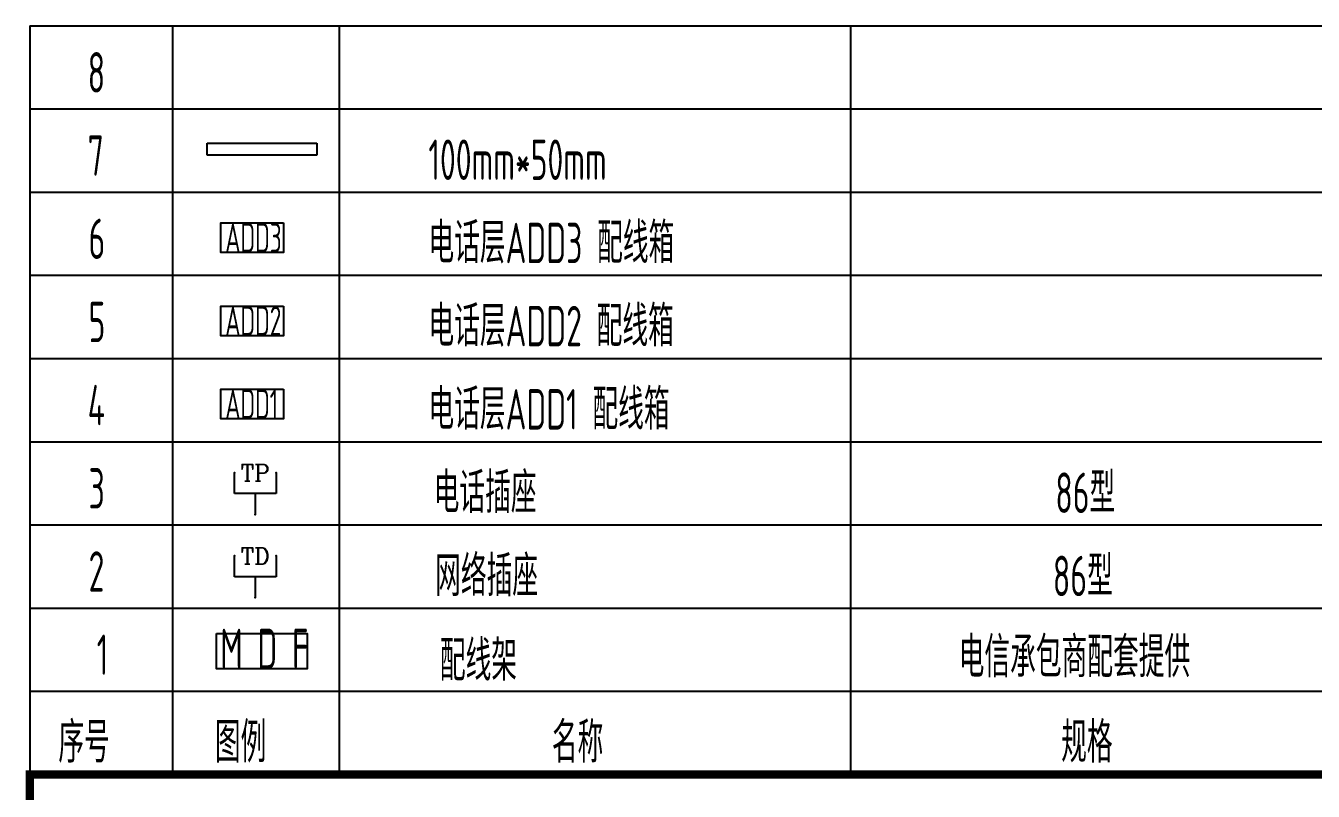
# Model space of a CAD drawing. Extents: x 6250600 to 6678662, y -692028 to -290561.
# Drawn here: x 6513630 to 6524457, y -413765 to -407324 of the extents above; entities that cross this region are included whole.
import ezdxf
from ezdxf.enums import TextEntityAlignment as Align

# ---------------------------------------------------------------- set-up
doc = ezdxf.new("R2010")
doc.units = 0
doc.header["$LTSCALE"] = 1000
doc.header["$MEASUREMENT"] = 0
doc.layers.get('0').update_dxf_attribs({"linetype": 'CONTINUOUS'})
doc.layers.add('TEL_TAB', color=7, linetype='CONTINUOUS')
doc.styles.add('_TCH_LABEL', font='COMPLEX', dxfattribs={"bigfont": 'GBCBIG'})
doc.styles.add('sceic', font='sceie.shx', dxfattribs={"width": 0.8, "bigfont": 'sceic.shx'})

# ---------------------------------------------------------------- blocks, each defined once
blk = doc.blocks.new('$equip$00001382')
for p, q in [((-0.5, 0.499), (-0.5, 0.999)), ((0.5, 0.999), (0.5, 0.499)), ((0.5, 0.499), (-0.5, 0.499)), ((0, 0.5), (0, 0))]:
    blk.add_line(p, q)
for p in [(-0.5, 0.999), (0.5, 0.999), (0, 0.499), (0, 0)]:
    blk.add_point(p)
at = {"style": '_TCH_LABEL', "flags": 8}
blk.add_attdef('$TEXT$', text='', height=0.4, dxfattribs=at).set_placement((0, 0.999), align=Align.MIDDLE_CENTER)
at = {"style": '_TCH_LABEL', "flags": 9}
blk.add_attdef('A', (0, 0), '', height=0.00002, dxfattribs=at)

msp = doc.modelspace()

# ---------------------------------------------------------------- linework, layer by layer
msp.add_lwpolyline([(6531665, -413623.5, 70, 70, 0), (6513665, -413623.5, 70, 70, 0), (6513665, -419623.5, 0, 0, 0)], format="xyseb")
at = {"const_width": 70}
msp.add_lwpolyline([(6513665, -413623.5), (6513665, -419623.5)], dxfattribs=at)
at = {"layer": 'TEL_TAB', "color": 0, "linetype": 'ByBlock'}
for p, q in [((6513665, -407323.6), (6513665, -413623.5)), ((6515155.3, -408412.5), (6515155.3, -408312.5)), ((6515155.3, -408312.5), (6516076.4, -408312.5)), ((6516076.4, -408312.5), (6516076.4, -408412.5)), ((6516076.4, -408412.5), (6515155.3, -408412.5))]:
    msp.add_line(p, q, dxfattribs=at)
for points in [[(6513665, -407323.6), (6531664.8, -407323.6)], [(6514864.9, -407323.6), (6514864.9, -413623.5)], [(6516264.9, -407323.6), (6516264.9, -413623.5)], [(6520564.9, -407323.6), (6520564.9, -413623.5)], [(6513665, -408023.6), (6531664.8, -408023.6)], [(6513665, -408723.6), (6531664.8, -408723.6)], [(6513665, -409423.6), (6531664.8, -409423.6)], [(6513665, -410123.6), (6531664.8, -410123.6)], [(6513665, -410823.6), (6531664.8, -410823.6)], [(6513665, -411523.6), (6531664.8, -411523.6)], [(6513665, -412223.5), (6531664.8, -412223.5)], [(6513665, -412923.5), (6531664.8, -412923.5)]]:
    msp.add_lwpolyline(points, dxfattribs=at)
for points in [[(6515797.2, -408982.7), (6515797.2, -409231.9), (6515270.7, -409231.9), (6515270.7, -408982.7)], [(6515797.2, -409682.7), (6515797.2, -409931.9), (6515270.7, -409931.9), (6515270.7, -409682.7)], [(6515797.2, -410382.7), (6515797.2, -410631.8), (6515270.7, -410631.8), (6515270.7, -410382.7)], [(6515234.5, -412438.9), (6515997.5, -412438.9), (6515997.5, -412734), (6515234.5, -412734)]]:
    msp.add_lwpolyline(points, close=True, dxfattribs=at)

# ---------------------------------------------------------------- block references
at = {"layer": 'TEL_TAB', "color": 0, "linetype": 'ByBlock', "xscale": 349.996499999892, "yscale": 349.996499999892, "zscale": 349.996499999892}
for p, values in [((6515560, -411435.1), {'$TEXT$': 'TP'}), ((6515560, -412135.1), {'$TEXT$': 'TD'})]:
    msp.add_blockref('$equip$00001382', p, dxfattribs=at).add_auto_attribs(values)

# ---------------------------------------------------------------- texts
at = {"layer": 'TEL_TAB', "color": 0, "linetype": 'ByBlock', "style": 'sceic', "width": 0.67}
for s, height, p in [('8', 340, (6514150.7, -407886.1)), ('7', 340, (6514150.7, -408586.1)), ('100mm*50mm', 340, (6517016.1, -408621.2)), ('6', 340, (6514158.3, -409286.1)), ('ADD3', 250, (6515307.4, -409231.8)), ('电话层ADD3 配线箱', 340, (6517016.1, -409321.2)), ('5', 340, (6514158.3, -409986.1)), ('ADD2', 250, (6515307.4, -409931.8)), ('电话层ADD2 配线箱', 340, (6517016.1, -410021.2)), ('4', 340, (6514150.7, -410686.1)), ('ADD1', 250, (6515307.4, -410631.8)), ('电话层ADD1 配线箱', 340, (6517016.1, -410721.2)), ('3', 340, (6514158.3, -411386.1)), ('电话插座', 340, (6517060, -411423.6)), ('86型', 340, (6522287.9, -411423.6)), ('2', 340, (6514158.3, -412086.1)), ('网络插座', 340, (6517072.6, -412123.6)), ('86型', 340, (6522267.4, -412123.6)), ('1', 340, (6514226.9, -412786)), ('M D F', 340, (6515265.4, -412736.8)), ('配线架', 340, (6517111.9, -412835.3)), ('电信承包商配套提供', 340, (6521474.6, -412806.5)), ('序号', 340, (6513904.3, -413523.5)), ('图例', 340, (6515220.1, -413523.5)), ('名称', 340, (6518054.3, -413523.5)), ('规格', 340, (6522336.9, -413523.5))]:
    msp.add_text(s, height=height, dxfattribs=at).set_placement(p)

doc.saveas('drawing.dxf')
